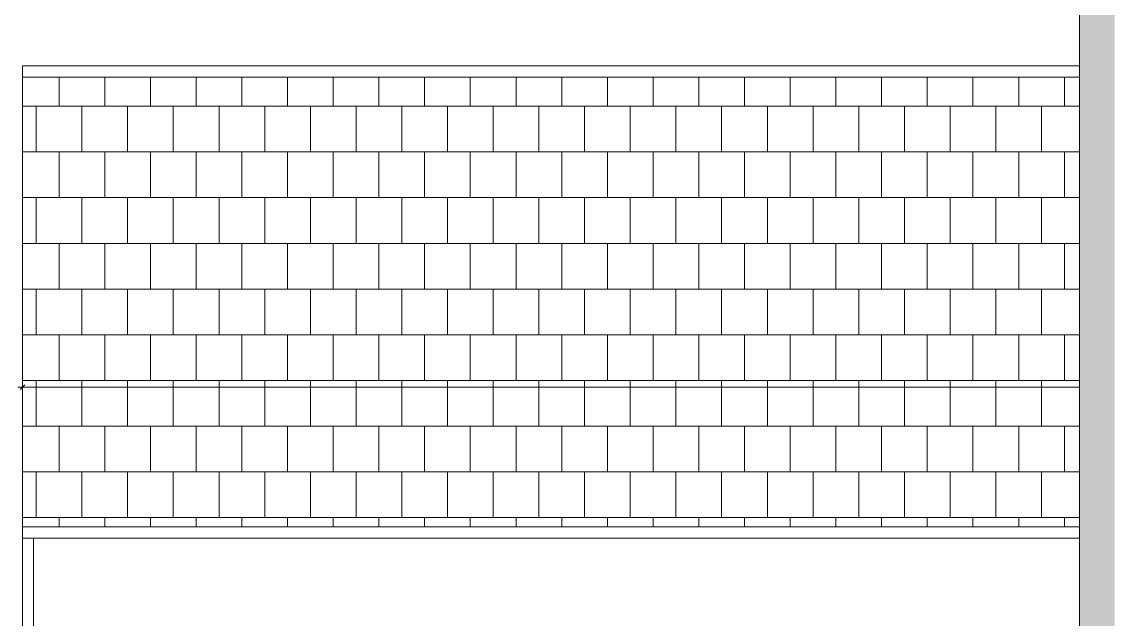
# Model space of a CAD drawing. Header units: metres. Extents: x 147 to 427, y -16 to 162.
# Drawn here: x 322.59 to 337.12, y 85.66 to 93.63 of the extents above; entities that cross this region are included whole.
import ezdxf

# ---------------------------------------------------------------- set-up
doc = ezdxf.new("R2010")
doc.units = ezdxf.units.M
doc.layers.add('1053_ARQ_BASE_MATADOURO_dwg', color=7, linetype='Continuous', lineweight=5, true_color=0x767676)
for name, color, linetype, lineweight in [('A-COTAS', 7, 'Continuous', 9), ('A-DETL', 7, 'Continuous', 5), ('A-DETL-GENF', 7, 'Continuous', 5), ('A-ESQ-PORTAS', 7, 'Continuous', 20), ('A-PISO', 7, 'Continuous', 5)]:
    doc.layers.add(name, color=color, linetype=linetype, lineweight=lineweight)

# ---------------------------------------------------------------- blocks, each defined once
blk = doc.blocks.new('1053_ARQ_BASE_MATADOURO_dwg_PU-Tick-4039619-TÉRREO 1_20 - Dependente 1')
at = {"layer": 'A-COTAS', "color": 253, "true_color": 0xaaaaaa}
for p, q in [((1, 0), (-1, 0)), ((-0.5, -0.5), (0.5, 0.5)), ((0, -1), (0, 1))]:
    blk.add_line(p, q, dxfattribs=at)
blk = doc.blocks.new('1053_ARQ_BASE_MATADOURO_dwg_arq geral tgov-4039641-TÉRREO 1_20 - Dependente 1')
at = {"color": 253, "lineweight": 5, "true_color": 0xaaaaaa}
for p, q in [((38.099, 9.706), (23.997, 9.706)), ((23.997, 3.707), (38.099, 3.707))]:
    blk.add_line(p, q, dxfattribs=at)
at = {"color": 253, "lineweight": 5, "true_color": 0xaaaaaa, "flags": 128}
blk.add_lwpolyline([(38.099, 3.556), (23.997, 3.556), (23.997, 3.707), (23.997, 9.856), (38.099, 9.856)], dxfattribs=at)
at = {"layer": 'A-COTAS', "color": 253, "true_color": 0xaaaaaa}
blk.add_line((38.099, 5.571), (24.06, 5.571), dxfattribs=at)
at = {"layer": 'A-ESQ-PORTAS', "color": 253, "true_color": 0xaaaaaa, "flags": 128}
for points in [[(23.997, 0.86), (23.997, 3.707), (38.099, 3.707)], [(24.147, 0.86), (24.147, 3.557), (38.099, 3.557)]]:
    blk.add_lwpolyline(points, dxfattribs=at)
at = {"layer": 'A-PISO', "color": 253, "true_color": 0xaaaaaa}
for p, q in [((24.486, 9.318), (24.486, 9.706)), ((25.096, 9.318), (25.096, 9.706)), ((25.705, 9.318), (25.705, 9.706)), ((26.315, 9.318), (26.315, 9.706)), ((26.924, 9.318), (26.924, 9.706)), ((27.534, 9.318), (27.534, 9.706)), ((28.144, 9.318), (28.144, 9.706)), ((28.753, 9.318), (28.753, 9.706)), ((29.363, 9.318), (29.363, 9.706)), ((29.972, 9.318), (29.972, 9.706)), ((30.582, 9.318), (30.582, 9.706)), ((31.192, 9.318), (31.192, 9.706)), ((31.801, 9.318), (31.801, 9.706)), ((32.411, 9.318), (32.411, 9.706)), ((33.02, 9.318), (33.02, 9.706)), ((33.63, 9.318), (33.63, 9.706)), ((34.24, 9.318), (34.24, 9.706)), ((34.849, 9.318), (34.849, 9.706)), ((35.459, 9.318), (35.459, 9.706)), ((36.068, 9.318), (36.068, 9.706)), ((36.678, 9.318), (36.678, 9.706)), ((37.288, 9.318), (37.288, 9.706)), ((37.897, 9.318), (37.897, 9.706)), ((23.997, 9.318), (38.099, 9.318)), ((24.181, 8.709), (24.181, 9.318)), ((24.791, 8.709), (24.791, 9.318)), ((25.4, 8.709), (25.4, 9.318)), ((26.01, 8.709), (26.01, 9.318)), ((26.62, 8.709), (26.62, 9.318)), ((27.229, 8.709), (27.229, 9.318)), ((27.839, 8.709), (27.839, 9.318)), ((28.448, 8.709), (28.448, 9.318)), ((29.058, 8.709), (29.058, 9.318)), ((29.668, 8.709), (29.668, 9.318)), ((30.277, 8.709), (30.277, 9.318)), ((30.887, 8.709), (30.887, 9.318)), ((31.496, 8.709), (31.496, 9.318)), ((32.106, 8.709), (32.106, 9.318)), ((32.716, 8.709), (32.716, 9.318)), ((33.325, 8.709), (33.325, 9.318)), ((33.935, 8.709), (33.935, 9.318)), ((34.544, 8.709), (34.544, 9.318)), ((35.154, 8.709), (35.154, 9.318)), ((35.764, 8.709), (35.764, 9.318)), ((36.373, 8.709), (36.373, 9.318)), ((36.983, 8.709), (36.983, 9.318)), ((37.592, 8.709), (37.592, 9.318)), ((23.997, 8.709), (38.099, 8.709)), ((24.486, 8.099), (24.486, 8.709)), ((25.096, 8.099), (25.096, 8.709)), ((25.705, 8.099), (25.705, 8.709)), ((26.315, 8.099), (26.315, 8.709)), ((26.924, 8.099), (26.924, 8.709)), ((27.534, 8.099), (27.534, 8.709)), ((28.144, 8.099), (28.144, 8.709)), ((28.753, 8.099), (28.753, 8.709)), ((29.363, 8.099), (29.363, 8.709)), ((29.972, 8.099), (29.972, 8.709)), ((30.582, 8.099), (30.582, 8.709)), ((31.192, 8.099), (31.192, 8.709)), ((31.801, 8.099), (31.801, 8.709)), ((32.411, 8.099), (32.411, 8.709)), ((33.02, 8.099), (33.02, 8.709)), ((33.63, 8.099), (33.63, 8.709)), ((34.24, 8.099), (34.24, 8.709)), ((34.849, 8.099), (34.849, 8.709)), ((35.459, 8.099), (35.459, 8.709)), ((36.068, 8.099), (36.068, 8.709)), ((36.678, 8.099), (36.678, 8.709)), ((37.288, 8.099), (37.288, 8.709)), ((37.897, 8.099), (37.897, 8.709)), ((23.997, 8.099), (38.099, 8.099)), ((24.181, 7.489), (24.181, 8.099)), ((24.791, 7.489), (24.791, 8.099)), ((25.4, 7.489), (25.4, 8.099)), ((26.01, 7.489), (26.01, 8.099)), ((26.62, 7.489), (26.62, 8.099)), ((27.229, 7.489), (27.229, 8.099)), ((27.839, 7.489), (27.839, 8.099)), ((28.448, 7.489), (28.448, 8.099)), ((29.058, 7.489), (29.058, 8.099)), ((29.668, 7.489), (29.668, 8.099)), ((30.277, 7.489), (30.277, 8.099)), ((30.887, 7.489), (30.887, 8.099)), ((31.496, 7.489), (31.496, 8.099)), ((32.106, 7.489), (32.106, 8.099)), ((32.716, 7.489), (32.716, 8.099)), ((33.325, 7.489), (33.325, 8.099)), ((33.935, 7.489), (33.935, 8.099)), ((34.544, 7.489), (34.544, 8.099)), ((35.154, 7.489), (35.154, 8.099)), ((35.764, 7.489), (35.764, 8.099)), ((36.373, 7.489), (36.373, 8.099)), ((36.983, 7.489), (36.983, 8.099)), ((37.592, 7.489), (37.592, 8.099)), ((23.997, 7.489), (38.099, 7.489)), ((24.486, 6.88), (24.486, 7.489)), ((25.096, 6.88), (25.096, 7.489)), ((25.705, 6.88), (25.705, 7.489)), ((26.315, 6.88), (26.315, 7.489)), ((26.924, 6.88), (26.924, 7.489)), ((27.534, 6.88), (27.534, 7.489)), ((28.144, 6.88), (28.144, 7.489)), ((28.753, 6.88), (28.753, 7.489)), ((29.363, 6.88), (29.363, 7.489)), ((29.972, 6.88), (29.972, 7.489)), ((30.582, 6.88), (30.582, 7.489)), ((31.192, 6.88), (31.192, 7.489)), ((31.801, 6.88), (31.801, 7.489)), ((32.411, 6.88), (32.411, 7.489)), ((33.02, 6.88), (33.02, 7.489)), ((33.63, 6.88), (33.63, 7.489)), ((34.24, 6.88), (34.24, 7.489)), ((34.849, 6.88), (34.849, 7.489)), ((35.459, 6.88), (35.459, 7.489)), ((36.068, 6.88), (36.068, 7.489)), ((36.678, 6.88), (36.678, 7.489)), ((37.288, 6.88), (37.288, 7.489)), ((37.897, 6.88), (37.897, 7.489)), ((23.997, 6.88), (38.099, 6.88)), ((24.181, 6.27), (24.181, 6.88)), ((24.791, 6.27), (24.791, 6.88)), ((25.4, 6.27), (25.4, 6.88)), ((26.01, 6.27), (26.01, 6.88)), ((26.62, 6.27), (26.62, 6.88)), ((27.229, 6.27), (27.229, 6.88)), ((27.839, 6.27), (27.839, 6.88)), ((28.448, 6.27), (28.448, 6.88)), ((29.058, 6.27), (29.058, 6.88)), ((29.668, 6.27), (29.668, 6.88)), ((30.277, 6.27), (30.277, 6.88)), ((30.887, 6.27), (30.887, 6.88)), ((31.496, 6.27), (31.496, 6.88)), ((32.106, 6.27), (32.106, 6.88)), ((32.716, 6.27), (32.716, 6.88)), ((33.325, 6.27), (33.325, 6.88)), ((33.935, 6.27), (33.935, 6.88)), ((34.544, 6.27), (34.544, 6.88)), ((35.154, 6.27), (35.154, 6.88)), ((35.764, 6.27), (35.764, 6.88)), ((36.373, 6.27), (36.373, 6.88)), ((36.983, 6.27), (36.983, 6.88)), ((37.592, 6.27), (37.592, 6.88)), ((23.997, 6.27), (38.099, 6.27)), ((24.486, 5.661), (24.486, 6.27)), ((25.096, 5.661), (25.096, 6.27)), ((25.705, 5.661), (25.705, 6.27)), ((26.315, 5.661), (26.315, 6.27)), ((26.924, 5.661), (26.924, 6.27)), ((27.534, 5.661), (27.534, 6.27)), ((28.144, 5.661), (28.144, 6.27)), ((28.753, 5.661), (28.753, 6.27)), ((29.363, 5.661), (29.363, 6.27)), ((29.972, 5.661), (29.972, 6.27)), ((30.582, 5.661), (30.582, 6.27)), ((31.192, 5.661), (31.192, 6.27)), ((31.801, 5.661), (31.801, 6.27)), ((32.411, 5.661), (32.411, 6.27)), ((33.02, 5.661), (33.02, 6.27)), ((33.63, 5.661), (33.63, 6.27)), ((34.24, 5.661), (34.24, 6.27)), ((34.849, 5.661), (34.849, 6.27)), ((35.459, 5.661), (35.459, 6.27)), ((36.068, 5.661), (36.068, 6.27)), ((36.678, 5.661), (36.678, 6.27)), ((37.288, 5.661), (37.288, 6.27)), ((37.897, 5.661), (37.897, 6.27)), ((23.997, 5.661), (38.099, 5.661)), ((24.181, 5.051), (24.181, 5.661)), ((24.791, 5.051), (24.791, 5.661)), ((25.4, 5.051), (25.4, 5.661)), ((26.01, 5.051), (26.01, 5.661)), ((26.62, 5.051), (26.62, 5.661)), ((27.229, 5.051), (27.229, 5.661)), ((27.839, 5.051), (27.839, 5.661)), ((28.448, 5.051), (28.448, 5.661)), ((29.058, 5.051), (29.058, 5.661)), ((29.668, 5.051), (29.668, 5.661)), ((30.277, 5.051), (30.277, 5.661)), ((30.887, 5.051), (30.887, 5.661)), ((31.496, 5.051), (31.496, 5.661)), ((32.106, 5.051), (32.106, 5.661)), ((32.716, 5.051), (32.716, 5.661)), ((33.325, 5.051), (33.325, 5.661)), ((33.935, 5.051), (33.935, 5.661)), ((34.544, 5.051), (34.544, 5.661)), ((35.154, 5.051), (35.154, 5.661)), ((35.764, 5.051), (35.764, 5.661)), ((36.373, 5.051), (36.373, 5.661)), ((36.983, 5.051), (36.983, 5.661)), ((37.592, 5.051), (37.592, 5.661)), ((23.997, 5.051), (38.099, 5.051)), ((24.486, 4.441), (24.486, 5.051)), ((25.096, 4.441), (25.096, 5.051)), ((25.705, 4.441), (25.705, 5.051)), ((26.315, 4.441), (26.315, 5.051)), ((26.924, 4.441), (26.924, 5.051)), ((27.534, 4.441), (27.534, 5.051)), ((28.144, 4.441), (28.144, 5.051)), ((28.753, 4.441), (28.753, 5.051)), ((29.363, 4.441), (29.363, 5.051)), ((29.972, 4.441), (29.972, 5.051)), ((30.582, 4.441), (30.582, 5.051)), ((31.192, 4.441), (31.192, 5.051)), ((31.801, 4.441), (31.801, 5.051)), ((32.411, 4.441), (32.411, 5.051)), ((33.02, 4.441), (33.02, 5.051)), ((33.63, 4.441), (33.63, 5.051)), ((34.24, 4.441), (34.24, 5.051)), ((34.849, 4.441), (34.849, 5.051)), ((35.459, 4.441), (35.459, 5.051)), ((36.068, 4.441), (36.068, 5.051)), ((36.678, 4.441), (36.678, 5.051)), ((37.288, 4.441), (37.288, 5.051)), ((37.897, 4.441), (37.897, 5.051)), ((23.997, 4.441), (38.099, 4.441)), ((24.181, 3.832), (24.181, 4.441)), ((24.791, 3.832), (24.791, 4.441)), ((25.4, 3.832), (25.4, 4.441)), ((26.01, 3.832), (26.01, 4.441)), ((26.62, 3.832), (26.62, 4.441)), ((27.229, 3.832), (27.229, 4.441)), ((27.839, 3.832), (27.839, 4.441)), ((28.448, 3.832), (28.448, 4.441)), ((29.058, 3.832), (29.058, 4.441)), ((29.668, 3.832), (29.668, 4.441)), ((30.277, 3.832), (30.277, 4.441)), ((30.887, 3.832), (30.887, 4.441)), ((31.496, 3.832), (31.496, 4.441)), ((32.106, 3.832), (32.106, 4.441)), ((32.716, 3.832), (32.716, 4.441)), ((33.325, 3.832), (33.325, 4.441)), ((33.935, 3.832), (33.935, 4.441)), ((34.544, 3.832), (34.544, 4.441)), ((35.154, 3.832), (35.154, 4.441)), ((35.764, 3.832), (35.764, 4.441)), ((36.373, 3.832), (36.373, 4.441)), ((36.983, 3.832), (36.983, 4.441)), ((37.592, 3.832), (37.592, 4.441)), ((23.997, 3.832), (38.099, 3.832)), ((24.486, 3.707), (24.486, 3.832)), ((25.096, 3.707), (25.096, 3.832)), ((25.705, 3.707), (25.705, 3.832)), ((26.315, 3.706), (26.315, 3.832)), ((26.924, 3.706), (26.924, 3.832)), ((27.534, 3.706), (27.534, 3.832)), ((28.144, 3.706), (28.144, 3.832)), ((28.753, 3.706), (28.753, 3.832)), ((29.363, 3.706), (29.363, 3.832)), ((29.972, 3.706), (29.972, 3.832)), ((30.582, 3.706), (30.582, 3.832)), ((31.192, 3.706), (31.192, 3.832)), ((31.801, 3.706), (31.801, 3.832)), ((32.411, 3.706), (32.411, 3.832)), ((33.02, 3.706), (33.02, 3.832)), ((33.63, 3.706), (33.63, 3.832)), ((34.24, 3.706), (34.24, 3.832)), ((34.849, 3.706), (34.849, 3.832)), ((35.459, 3.706), (35.459, 3.832)), ((36.068, 3.706), (36.068, 3.832)), ((36.678, 3.706), (36.678, 3.832)), ((37.288, 3.706), (37.288, 3.832)), ((37.897, 3.706), (37.897, 3.832))]:
    blk.add_line(p, q, dxfattribs=at)
at = {"xscale": 0.0625, "yscale": 0.0625, "zscale": 0.0625, "rotation": 180}
blk.add_blockref('1053_ARQ_BASE_MATADOURO_dwg_PU-Tick-4039619-TÉRREO 1_20 - Dependente 1', (23.997, 5.571), dxfattribs=at)
at = {"xscale": 0.0625, "yscale": 0.0625, "zscale": 0.0625}
blk.add_blockref('1053_ARQ_BASE_MATADOURO_dwg_PU-Tick-4039619-TÉRREO 1_20 - Dependente 1', (23.997, 5.571), dxfattribs=at)
blk = doc.blocks.new('1053_ARQ_BASE_MATADOURO_dwg-3625622-TÉRREO 1_20 - Dependente 1')
blk.add_blockref('1053_ARQ_BASE_MATADOURO_dwg_arq geral tgov-4039641-TÉRREO 1_20 - Dependente 1', (130.21, 83.186))

msp = doc.modelspace()

# ---------------------------------------------------------------- hatches: boundary and pattern name
at = {"layer": 'A-DETL-GENF', "true_color": 0xffff00}
h = msp.add_hatch(color=2, dxfattribs=at)
h.paths.add_polyline_path([(335.07, 79.446), (337.169, 79.446), (337.169, 100.074), (313.569, 100.074), (313.569, 79.446), (334.6, 79.446)])
h.paths.add_polyline_path([(314.078, 79.903), (314.078, 99.777), (336.7, 99.777), (336.7, 79.903), (321.693, 79.903)])

# ---------------------------------------------------------------- linework, layer by layer
at = {"layer": 'A-DETL'}
msp.add_line((336.7, 99.777), (336.7, 79.903), dxfattribs=at)

# ---------------------------------------------------------------- block references
at = {"layer": '1053_ARQ_BASE_MATADOURO_dwg', "color": 253, "true_color": 0xaaaaaa}
msp.add_blockref('1053_ARQ_BASE_MATADOURO_dwg-3625622-TÉRREO 1_20 - Dependente 1', (168.392, 0), dxfattribs=at)

doc.saveas('drawing.dxf')
